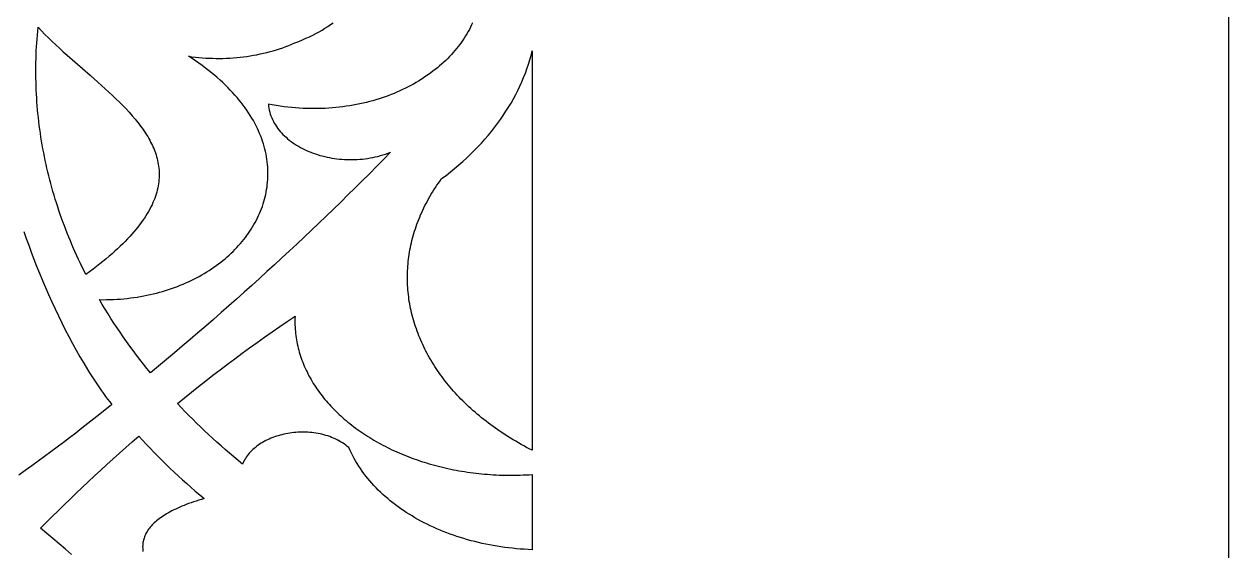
# Model space of a CAD drawing. Extents: x -4950 to -2150, y -1354 to 1346.
# Drawn here: x -2495.7 to -2149.8, y 650.6 to 801.8 of the extents above; entities that cross this region are included whole.
import ezdxf

# ---------------------------------------------------------------- set-up
doc = ezdxf.new("R2010")
doc.units = 0
doc.layers.add('LAYER_1', color=18, linetype='CONTINUOUS')

msp = doc.modelspace()

# ---------------------------------------------------------------- linework, layer by layer
at = {"layer": 'LAYER_1'}
for points in [[(-4949.84, -1354.38), (-2149.84, -1354.38), (-2149.84, 1345.62), (-4949.84, 1345.62)], [(-2491.65, 800.94), (-2490.67, 799.92), (-2489.68, 798.9), (-2488.66, 797.89), (-2487.62, 796.89), (-2486.56, 795.89), (-2485.49, 794.9), (-2484.41, 793.92), (-2483.32, 792.94), (-2481.12, 790.99), (-2478.9, 789.06), (-2476.7, 787.13), (-2474.51, 785.21), (-2473.44, 784.25), (-2472.37, 783.29), (-2471.33, 782.33), (-2470.3, 781.36), (-2469.29, 780.4), (-2468.3, 779.43), (-2467.34, 778.46), (-2466.41, 777.49), (-2465.5, 776.51), (-2464.63, 775.53), (-2463.79, 774.55), (-2462.99, 773.56), (-2462.6, 773.06), (-2462.23, 772.56), (-2461.86, 772.06), (-2461.51, 771.55), (-2461.16, 771.05), (-2460.83, 770.54), (-2460.5, 770.04), (-2460.19, 769.53), (-2459.9, 769.01), (-2459.61, 768.5), (-2459.34, 767.98), (-2459.07, 767.46), (-2458.83, 766.94), (-2458.59, 766.42), (-2458.37, 765.89), (-2458.17, 765.37), (-2457.97, 764.84), (-2457.8, 764.3), (-2457.63, 763.77), (-2457.49, 763.23), (-2457.35, 762.69), (-2457.24, 762.14), (-2457.14, 761.6), (-2457.05, 761.05), (-2456.99, 760.49), (-2456.94, 759.94), (-2456.9, 759.38), (-2456.89, 758.82), (-2456.89, 758.25), (-2456.91, 757.68), (-2456.95, 757.11), (-2457.01, 756.54), (-2457.08, 755.96), (-2457.18, 755.37), (-2457.29, 754.79), (-2457.43, 754.2), (-2457.58, 753.6), (-2457.76, 753), (-2457.96, 752.4), (-2458.17, 751.8), (-2458.41, 751.19), (-2458.67, 750.57), (-2458.95, 749.95), (-2459.26, 749.33), (-2459.58, 748.7), (-2459.93, 748.07), (-2460.3, 747.44), (-2460.7, 746.8), (-2461.12, 746.15), (-2461.56, 745.5), (-2462.03, 744.85), (-2462.52, 744.19), (-2463.04, 743.53), (-2463.58, 742.86), (-2464.14, 742.19), (-2464.74, 741.51), (-2465.35, 740.83), (-2466, 740.14), (-2466.67, 739.44), (-2467.37, 738.74), (-2468.09, 738.04), (-2468.84, 737.33), (-2469.62, 736.61), (-2470.43, 735.89), (-2471.27, 735.17), (-2472.13, 734.44), (-2473.02, 733.7), (-2473.94, 732.96), (-2474.9, 732.21), (-2475.88, 731.45), (-2476.89, 730.69), (-2477.93, 729.92), (-2478.46, 730.99), (-2478.99, 732.06), (-2479.5, 733.13), (-2480.01, 734.2), (-2480.51, 735.27), (-2480.99, 736.35), (-2481.47, 737.43), (-2481.93, 738.51), (-2482.38, 739.59), (-2482.83, 740.67), (-2483.26, 741.76), (-2483.69, 742.85), (-2484.1, 743.94), (-2484.51, 745.03), (-2484.9, 746.12), (-2485.29, 747.21), (-2485.66, 748.31), (-2486.02, 749.41), (-2486.38, 750.51), (-2486.72, 751.61), (-2487.05, 752.71), (-2487.38, 753.81), (-2487.69, 754.92), (-2487.99, 756.02), (-2488.28, 757.13), (-2488.57, 758.24), (-2488.84, 759.35), (-2489.1, 760.46), (-2489.35, 761.57), (-2489.59, 762.68), (-2489.82, 763.8), (-2490.04, 764.91), (-2490.25, 766.03), (-2490.45, 767.15), (-2490.64, 768.27), (-2490.82, 769.39), (-2490.99, 770.51), (-2491.15, 771.63), (-2491.3, 772.75), (-2491.44, 773.87), (-2491.57, 774.99), (-2491.69, 776.12), (-2491.79, 777.24), (-2491.89, 778.37), (-2491.98, 779.49), (-2492.05, 780.62), (-2492.12, 781.75), (-2492.17, 782.87), (-2492.22, 784), (-2492.25, 785.13), (-2492.28, 786.26), (-2492.29, 787.39), (-2492.3, 788.52), (-2492.29, 789.65), (-2492.27, 790.77), (-2492.25, 791.9), (-2492.21, 793.03), (-2492.16, 794.16), (-2492.1, 795.29), (-2492.03, 796.42), (-2491.95, 797.55), (-2491.86, 798.68), (-2491.76, 799.81)], [(-2375.82, 757.46), (-2374.55, 758.41), (-2373.31, 759.39), (-2372.09, 760.38), (-2370.91, 761.38), (-2369.75, 762.4), (-2368.62, 763.43), (-2367.52, 764.47), (-2366.45, 765.53), (-2365.4, 766.6), (-2364.39, 767.69), (-2363.41, 768.79), (-2362.45, 769.89), (-2361.52, 771.02), (-2360.63, 772.15), (-2359.76, 773.29), (-2358.93, 774.45), (-2358.12, 775.61), (-2357.35, 776.79), (-2356.61, 777.97), (-2355.89, 779.17), (-2355.21, 780.37), (-2354.56, 781.58), (-2353.95, 782.81), (-2353.36, 784.04), (-2352.81, 785.28), (-2352.28, 786.52), (-2351.79, 787.78), (-2351.34, 789.04), (-2350.91, 790.3), (-2350.52, 791.58), (-2350.16, 792.86), (-2349.84, 794.14), (-2349.84, 679.45), (-2350.65, 679.87), (-2351.45, 680.29), (-2352.24, 680.72), (-2353.02, 681.16), (-2353.8, 681.6), (-2354.56, 682.04), (-2355.32, 682.49), (-2356.07, 682.95), (-2356.81, 683.41), (-2357.54, 683.87), (-2358.26, 684.35), (-2358.97, 684.82), (-2359.68, 685.3), (-2360.37, 685.79), (-2361.06, 686.28), (-2361.74, 686.78), (-2362.4, 687.28), (-2363.06, 687.78), (-2363.71, 688.29), (-2364.35, 688.81), (-2364.99, 689.32), (-2365.61, 689.85), (-2366.22, 690.37), (-2366.83, 690.91), (-2367.42, 691.44), (-2368.01, 691.98), (-2368.59, 692.53), (-2369.16, 693.07), (-2369.72, 693.63), (-2370.27, 694.18), (-2370.81, 694.74), (-2371.34, 695.31), (-2371.86, 695.87), (-2372.37, 696.44), (-2372.87, 697.02), (-2373.37, 697.6), (-2373.85, 698.18), (-2374.33, 698.76), (-2374.79, 699.35), (-2375.25, 699.94), (-2375.7, 700.54), (-2376.13, 701.14), (-2376.56, 701.74), (-2376.98, 702.34), (-2377.39, 702.95), (-2377.79, 703.56), (-2378.17, 704.17), (-2378.55, 704.79), (-2378.92, 705.4), (-2379.28, 706.02), (-2379.64, 706.65), (-2379.98, 707.27), (-2380.31, 707.9), (-2380.63, 708.53), (-2380.94, 709.17), (-2381.24, 709.8), (-2381.53, 710.44), (-2381.82, 711.08), (-2382.09, 711.72), (-2382.35, 712.36), (-2382.6, 713.01), (-2382.85, 713.66), (-2383.08, 714.31), (-2383.3, 714.96), (-2383.51, 715.61), (-2383.72, 716.27), (-2383.91, 716.92), (-2384.09, 717.58), (-2384.26, 718.24), (-2384.43, 718.9), (-2384.58, 719.56), (-2384.72, 720.22), (-2384.85, 720.89), (-2384.97, 721.55), (-2385.09, 722.22), (-2385.19, 722.89), (-2385.28, 723.56), (-2385.36, 724.23), (-2385.43, 724.9), (-2385.49, 725.57), (-2385.54, 726.24), (-2385.58, 726.91), (-2385.61, 727.59), (-2385.63, 728.26), (-2385.63, 728.93), (-2385.63, 729.61), (-2385.62, 730.28), (-2385.6, 730.96), (-2385.56, 731.63), (-2385.52, 732.31), (-2385.46, 732.98), (-2385.4, 733.66), (-2385.32, 734.33), (-2385.24, 735.01), (-2385.14, 735.68), (-2385.03, 736.36), (-2384.91, 737.03), (-2384.78, 737.71), (-2384.64, 738.38), (-2384.49, 739.05), (-2384.33, 739.73), (-2384.16, 740.4), (-2383.97, 741.07), (-2383.78, 741.74), (-2383.58, 742.41), (-2383.36, 743.08), (-2383.13, 743.75), (-2382.9, 744.42), (-2382.65, 745.08), (-2382.39, 745.75), (-2382.12, 746.41), (-2381.84, 747.07), (-2381.54, 747.73), (-2381.24, 748.39), (-2380.93, 749.05), (-2380.6, 749.71), (-2380.26, 750.37), (-2379.92, 751.02), (-2379.56, 751.67), (-2379.19, 752.32), (-2378.81, 752.97), (-2378.41, 753.62), (-2378.01, 754.26), (-2377.59, 754.91), (-2377.17, 755.55), (-2376.73, 756.18), (-2376.28, 756.82)], [(-2417.9, 717.94), (-2417.92, 717.32), (-2417.93, 716.69), (-2417.93, 716.07), (-2417.91, 715.45), (-2417.88, 714.84), (-2417.85, 714.22), (-2417.8, 713.61), (-2417.73, 713), (-2417.66, 712.4), (-2417.57, 711.79), (-2417.48, 711.19), (-2417.37, 710.59), (-2417.25, 709.99), (-2417.12, 709.4), (-2416.98, 708.81), (-2416.83, 708.22), (-2416.67, 707.63), (-2416.49, 707.05), (-2416.31, 706.47), (-2416.11, 705.89), (-2415.91, 705.32), (-2415.69, 704.75), (-2415.47, 704.18), (-2415.23, 703.61), (-2414.98, 703.05), (-2414.73, 702.49), (-2414.46, 701.94), (-2414.18, 701.39), (-2413.9, 700.84), (-2413.6, 700.3), (-2413.3, 699.75), (-2412.98, 699.22), (-2412.65, 698.68), (-2412.32, 698.15), (-2411.97, 697.63), (-2411.62, 697.11), (-2411.26, 696.59), (-2410.89, 696.07), (-2410.5, 695.56), (-2410.11, 695.06), (-2409.72, 694.55), (-2409.31, 694.05), (-2408.89, 693.56), (-2408.47, 693.07), (-2408.03, 692.58), (-2407.59, 692.1), (-2407.14, 691.63), (-2406.68, 691.15), (-2406.21, 690.69), (-2405.73, 690.22), (-2405.25, 689.76), (-2404.76, 689.31), (-2404.26, 688.86), (-2403.75, 688.42), (-2403.23, 687.98), (-2402.71, 687.54), (-2402.18, 687.11), (-2401.64, 686.69), (-2401.09, 686.27), (-2400.54, 685.85), (-2399.98, 685.44), (-2399.41, 685.04), (-2398.84, 684.64), (-2398.25, 684.25), (-2397.66, 683.86), (-2397.07, 683.47), (-2396.46, 683.1), (-2395.85, 682.73), (-2395.24, 682.36), (-2394.61, 682), (-2393.98, 681.64), (-2393.35, 681.29), (-2392.7, 680.95), (-2392.05, 680.61), (-2391.4, 680.28), (-2390.74, 679.95), (-2390.07, 679.63), (-2389.39, 679.32), (-2388.72, 679.01), (-2388.03, 678.71), (-2387.34, 678.42), (-2386.64, 678.13), (-2385.94, 677.84), (-2385.23, 677.57), (-2384.52, 677.3), (-2383.8, 677.03), (-2383.08, 676.78), (-2382.35, 676.53), (-2381.61, 676.28), (-2380.87, 676.04), (-2380.13, 675.81), (-2379.38, 675.59), (-2378.62, 675.37), (-2377.87, 675.16), (-2377.1, 674.96), (-2376.34, 674.76), (-2375.56, 674.58), (-2374.79, 674.39), (-2374.01, 674.22), (-2373.22, 674.05), (-2372.43, 673.89), (-2371.64, 673.74), (-2370.84, 673.59), (-2370.04, 673.45), (-2369.23, 673.32), (-2368.42, 673.2), (-2367.61, 673.09), (-2366.8, 672.98), (-2365.98, 672.88), (-2365.15, 672.79), (-2364.33, 672.7), (-2363.5, 672.62), (-2362.66, 672.56), (-2361.83, 672.49), (-2360.99, 672.44), (-2360.15, 672.4), (-2359.3, 672.36), (-2358.45, 672.33), (-2357.6, 672.31), (-2356.75, 672.3), (-2355.89, 672.3), (-2355.04, 672.3), (-2354.18, 672.31), (-2353.31, 672.33), (-2352.45, 672.37), (-2351.58, 672.4), (-2350.71, 672.45), (-2349.84, 672.51), (-2349.84, 650.91), (-2350.98, 650.96), (-2352.12, 651.03), (-2353.25, 651.1), (-2354.37, 651.2), (-2355.49, 651.31), (-2356.6, 651.43), (-2357.71, 651.58), (-2358.81, 651.73), (-2359.9, 651.9), (-2360.99, 652.09), (-2362.07, 652.29), (-2363.14, 652.5), (-2364.21, 652.73), (-2365.26, 652.97), (-2366.31, 653.23), (-2367.35, 653.5), (-2368.38, 653.78), (-2369.4, 654.08), (-2370.41, 654.39), (-2371.42, 654.71), (-2372.41, 655.05), (-2373.39, 655.4), (-2374.36, 655.77), (-2375.33, 656.14), (-2376.28, 656.53), (-2377.22, 656.94), (-2378.15, 657.35), (-2379.07, 657.78), (-2379.97, 658.22), (-2380.87, 658.67), (-2381.75, 659.13), (-2382.62, 659.6), (-2383.48, 660.09), (-2384.32, 660.59), (-2385.15, 661.1), (-2385.97, 661.62), (-2386.77, 662.15), (-2387.57, 662.69), (-2388.34, 663.25), (-2389.1, 663.81), (-2389.85, 664.39), (-2390.58, 664.97), (-2391.3, 665.57), (-2392, 666.17), (-2392.69, 666.79), (-2393.36, 667.41), (-2394.01, 668.05), (-2394.65, 668.69), (-2395.27, 669.35), (-2395.88, 670.01), (-2396.46, 670.69), (-2397.03, 671.37), (-2397.59, 672.06), (-2398.12, 672.76), (-2398.64, 673.47), (-2399.14, 674.19), (-2399.62, 674.91), (-2400.08, 675.65), (-2400.52, 676.39), (-2400.94, 677.14), (-2401.35, 677.9), (-2401.73, 678.67), (-2402.09, 679.44), (-2402.44, 680.22), (-2402.89, 680.59), (-2403.35, 680.95), (-2403.82, 681.28), (-2404.31, 681.6), (-2404.8, 681.9), (-2405.3, 682.19), (-2405.82, 682.46), (-2406.34, 682.71), (-2406.86, 682.95), (-2407.4, 683.17), (-2407.94, 683.37), (-2408.49, 683.56), (-2409.04, 683.74), (-2409.6, 683.9), (-2410.16, 684.04), (-2410.73, 684.17), (-2411.3, 684.28), (-2411.88, 684.38), (-2412.46, 684.46), (-2413.03, 684.53), (-2413.62, 684.59), (-2414.2, 684.63), (-2414.78, 684.66), (-2415.36, 684.67), (-2415.95, 684.67), (-2416.53, 684.65), (-2417.11, 684.63), (-2417.69, 684.59), (-2418.26, 684.53), (-2418.83, 684.46), (-2419.4, 684.38), (-2419.97, 684.29), (-2420.53, 684.18), (-2421.09, 684.07), (-2421.64, 683.94), (-2422.18, 683.79), (-2422.72, 683.64), (-2423.25, 683.47), (-2423.77, 683.29), (-2424.29, 683.1), (-2424.8, 682.9), (-2425.29, 682.69), (-2425.78, 682.47), (-2426.26, 682.23), (-2426.73, 681.99), (-2427.19, 681.73), (-2427.63, 681.46), (-2428.07, 681.19), (-2428.49, 680.9), (-2428.89, 680.6), (-2429.29, 680.29), (-2429.67, 679.98), (-2430.03, 679.65), (-2430.38, 679.31), (-2430.72, 678.97), (-2431.04, 678.61), (-2431.34, 678.25), (-2431.62, 677.87), (-2431.89, 677.49), (-2432.14, 677.1), (-2432.37, 676.7), (-2432.58, 676.29), (-2432.77, 675.88), (-2432.94, 675.45), (-2434.2, 676.49), (-2435.45, 677.54), (-2436.69, 678.59), (-2437.92, 679.66), (-2439.13, 680.72), (-2440.33, 681.8), (-2441.52, 682.88), (-2442.7, 683.96), (-2443.86, 685.06), (-2445.02, 686.16), (-2446.16, 687.26), (-2447.28, 688.38), (-2448.4, 689.49), (-2449.5, 690.62), (-2450.59, 691.75), (-2451.66, 692.89), (-2449.65, 694.53), (-2447.62, 696.16), (-2445.58, 697.78), (-2443.53, 699.39), (-2441.46, 700.99), (-2439.39, 702.58), (-2437.3, 704.17), (-2435.19, 705.74), (-2433.08, 707.3), (-2430.95, 708.86), (-2428.81, 710.4), (-2426.65, 711.93), (-2424.48, 713.45), (-2422.3, 714.96), (-2420.11, 716.46)]]:
    msp.add_lwpolyline(points, close=True, dxfattribs=at)
for points in [[(-2366.92, 802.25), (-2367.21, 801.6), (-2367.52, 800.96), (-2367.85, 800.33), (-2368.19, 799.7), (-2368.55, 799.07), (-2368.92, 798.45), (-2369.31, 797.83), (-2369.72, 797.22), (-2370.14, 796.61), (-2370.58, 796.01), (-2371.04, 795.41), (-2371.51, 794.82), (-2371.99, 794.24), (-2372.49, 793.66), (-2373.01, 793.09), (-2373.54, 792.53), (-2374.08, 791.97), (-2374.64, 791.43), (-2375.22, 790.88), (-2375.81, 790.35), (-2376.41, 789.82), (-2377.02, 789.31), (-2377.65, 788.8), (-2378.3, 788.3), (-2378.95, 787.8), (-2379.63, 787.32), (-2380.31, 786.85), (-2381.01, 786.38), (-2381.72, 785.93), (-2382.44, 785.48), (-2383.17, 785.04), (-2383.92, 784.62), (-2384.68, 784.2), (-2385.45, 783.8), (-2386.23, 783.41), (-2387.03, 783.02), (-2387.84, 782.65), (-2388.65, 782.29), (-2389.48, 781.94), (-2390.32, 781.6), (-2391.18, 781.28), (-2392.04, 780.97), (-2392.91, 780.66), (-2393.79, 780.38), (-2394.69, 780.1), (-2395.59, 779.84), (-2396.51, 779.59), (-2397.43, 779.35), (-2398.37, 779.13), (-2399.31, 778.92), (-2400.26, 778.73), (-2401.22, 778.55), (-2402.2, 778.38), (-2403.18, 778.23), (-2404.16, 778.1), (-2405.16, 777.98), (-2406.17, 777.87), (-2407.18, 777.78), (-2408.21, 777.71), (-2409.24, 777.65), (-2410.28, 777.61), (-2411.32, 777.58), (-2412.38, 777.57), (-2413.44, 777.58), (-2414.51, 777.6), (-2415.58, 777.64), (-2416.67, 777.7), (-2417.75, 777.78), (-2418.85, 777.87), (-2419.95, 777.98), (-2421.06, 778.11), (-2422.18, 778.26), (-2423.3, 778.42), (-2424.43, 778.61), (-2425.56, 778.81), (-2425.5, 778.24), (-2425.41, 777.67), (-2425.3, 777.11), (-2425.16, 776.55), (-2425, 776.01), (-2424.81, 775.47), (-2424.6, 774.94), (-2424.37, 774.42), (-2424.12, 773.91), (-2423.85, 773.41), (-2423.55, 772.91), (-2423.24, 772.43), (-2422.9, 771.96), (-2422.55, 771.49), (-2422.17, 771.04), (-2421.78, 770.59), (-2421.37, 770.16), (-2420.94, 769.74), (-2420.49, 769.33), (-2420.03, 768.92), (-2419.55, 768.53), (-2419.05, 768.16), (-2418.54, 767.79), (-2418.02, 767.43), (-2417.48, 767.09), (-2416.93, 766.76), (-2416.36, 766.44), (-2415.78, 766.13), (-2415.19, 765.84), (-2414.59, 765.56), (-2413.97, 765.29), (-2413.35, 765.03), (-2412.71, 764.79), (-2412.06, 764.56), (-2411.41, 764.35), (-2410.74, 764.15), (-2410.07, 763.97), (-2409.39, 763.79), (-2408.7, 763.64), (-2408.01, 763.5), (-2407.31, 763.37), (-2406.6, 763.26), (-2405.88, 763.16), (-2405.17, 763.08), (-2404.44, 763.01), (-2403.72, 762.97), (-2402.99, 762.93), (-2402.25, 762.92), (-2401.52, 762.92), (-2400.78, 762.93), (-2400.04, 762.97), (-2399.3, 763.02), (-2398.56, 763.08), (-2397.81, 763.17), (-2397.07, 763.27), (-2396.33, 763.39), (-2395.59, 763.53), (-2394.85, 763.69), (-2394.12, 763.86), (-2393.39, 764.06), (-2392.66, 764.27), (-2391.93, 764.5), (-2391.21, 764.75), (-2390.49, 765.02), (-2392.51, 762.97), (-2394.53, 760.92), (-2396.56, 758.87), (-2398.61, 756.83), (-2400.66, 754.8), (-2402.72, 752.77), (-2404.79, 750.74), (-2406.86, 748.72), (-2408.95, 746.71), (-2411.05, 744.69), (-2413.15, 742.69), (-2415.26, 740.69), (-2417.39, 738.69), (-2419.52, 736.7), (-2421.66, 734.71), (-2423.81, 732.73), (-2425.96, 730.75), (-2428.13, 728.78), (-2430.31, 726.81), (-2432.49, 724.84), (-2434.68, 722.89), (-2436.88, 720.93), (-2439.09, 718.98), (-2441.31, 717.04), (-2443.54, 715.1), (-2445.78, 713.17), (-2448.02, 711.24), (-2450.27, 709.32), (-2452.54, 707.4), (-2454.81, 705.49), (-2457.09, 703.58), (-2459.37, 701.68), (-2460.4, 702.95), (-2461.42, 704.22), (-2462.42, 705.51), (-2463.41, 706.79), (-2464.38, 708.09), (-2465.33, 709.39), (-2466.27, 710.7), (-2467.19, 712.01), (-2468.1, 713.33), (-2468.99, 714.65), (-2469.87, 715.98), (-2470.73, 717.32), (-2471.57, 718.66), (-2472.4, 720), (-2473.22, 721.35), (-2474.01, 722.71), (-2472.99, 722.7), (-2471.98, 722.71), (-2470.97, 722.74), (-2469.97, 722.78), (-2468.98, 722.83), (-2468, 722.9), (-2467.02, 722.99), (-2466.05, 723.09), (-2465.09, 723.2), (-2464.13, 723.33), (-2463.19, 723.47), (-2462.25, 723.62), (-2461.32, 723.79), (-2460.4, 723.98), (-2459.48, 724.17), (-2458.58, 724.38), (-2457.68, 724.6), (-2456.8, 724.84), (-2455.92, 725.09), (-2455.05, 725.35), (-2454.19, 725.62), (-2453.34, 725.91), (-2452.5, 726.2), (-2451.67, 726.51), (-2450.86, 726.84), (-2450.05, 727.17), (-2449.25, 727.51), (-2448.46, 727.87), (-2447.68, 728.24), (-2446.92, 728.61), (-2446.16, 729), (-2445.42, 729.4), (-2444.68, 729.81), (-2443.96, 730.23), (-2443.25, 730.66), (-2442.55, 731.1), (-2441.87, 731.55), (-2441.19, 732.01), (-2440.53, 732.48), (-2439.88, 732.96), (-2439.24, 733.45), (-2438.62, 733.95), (-2438, 734.45), (-2437.4, 734.97), (-2436.82, 735.49), (-2436.24, 736.02), (-2435.68, 736.56), (-2435.14, 737.11), (-2434.61, 737.66), (-2434.09, 738.23), (-2433.58, 738.8), (-2433.09, 739.38), (-2432.61, 739.96), (-2432.15, 740.55), (-2431.71, 741.15), (-2431.27, 741.76), (-2430.85, 742.37), (-2430.45, 742.99), (-2430.06, 743.62), (-2429.69, 744.25), (-2429.33, 744.89), (-2428.99, 745.53), (-2428.67, 746.18), (-2428.36, 746.83), (-2428.06, 747.49), (-2427.79, 748.16), (-2427.53, 748.83), (-2427.28, 749.5), (-2427.05, 750.18), (-2426.84, 750.86), (-2426.65, 751.55), (-2426.47, 752.24), (-2426.31, 752.94), (-2426.17, 753.64), (-2426.05, 754.34), (-2425.94, 755.05), (-2425.85, 755.76), (-2425.78, 756.47), (-2425.72, 757.19), (-2425.69, 757.91), (-2425.67, 758.63), (-2425.68, 759.36), (-2425.7, 760.08), (-2425.74, 760.81), (-2425.8, 761.54), (-2425.87, 762.28), (-2425.97, 763.01), (-2426.09, 763.75), (-2426.23, 764.49), (-2426.38, 765.23), (-2426.56, 765.97), (-2426.76, 766.71), (-2426.97, 767.45), (-2427.21, 768.19), (-2427.47, 768.93), (-2427.75, 769.68), (-2428.05, 770.42), (-2428.37, 771.16), (-2428.71, 771.9), (-2429.07, 772.65), (-2429.46, 773.39), (-2429.86, 774.13), (-2430.29, 774.87), (-2430.74, 775.61), (-2431.21, 776.35), (-2431.7, 777.08), (-2432.22, 777.82), (-2432.76, 778.55), (-2433.32, 779.28), (-2433.9, 780.01), (-2434.51, 780.74), (-2435.14, 781.46), (-2435.8, 782.18), (-2436.47, 782.9), (-2437.17, 783.62), (-2437.9, 784.33), (-2438.64, 785.05), (-2439.42, 785.75), (-2440.21, 786.46), (-2441.03, 787.16), (-2441.88, 787.85), (-2442.75, 788.54), (-2443.64, 789.23), (-2444.56, 789.92), (-2445.5, 790.6), (-2446.47, 791.27), (-2447.47, 791.94), (-2448.49, 792.61), (-2447.5, 792.47), (-2446.51, 792.35), (-2445.52, 792.25), (-2444.53, 792.16), (-2443.54, 792.09), (-2442.55, 792.04), (-2441.56, 792.01), (-2440.56, 791.99), (-2439.57, 791.99), (-2438.58, 792), (-2437.59, 792.04), (-2436.61, 792.09), (-2435.62, 792.15), (-2434.64, 792.23), (-2433.66, 792.33), (-2432.69, 792.44), (-2431.72, 792.57), (-2430.75, 792.72), (-2429.79, 792.88), (-2428.83, 793.06), (-2427.88, 793.26), (-2426.94, 793.47), (-2426, 793.7), (-2425.07, 793.94), (-2424.14, 794.2), (-2423.23, 794.48), (-2422.32, 794.77), (-2421.42, 795.07), (-2420.53, 795.39), (-2419.65, 795.73), (-2418.78, 796.09), (-2417.92, 796.45), (-2416.84, 796.88), (-2415.79, 797.31), (-2414.78, 797.76), (-2413.79, 798.21), (-2412.83, 798.68), (-2411.91, 799.16), (-2411.01, 799.64), (-2410.14, 800.14), (-2409.3, 800.65), (-2408.49, 801.16), (-2407.71, 801.69), (-2406.96, 802.22)], [(-2495.73, 742.24), (-2495.06, 740.3), (-2494.35, 738.33), (-2493.61, 736.34), (-2492.85, 734.34), (-2492.06, 732.32), (-2491.24, 730.29), (-2490.4, 728.25), (-2489.53, 726.21), (-2488.64, 724.17), (-2487.73, 722.13), (-2486.79, 720.09), (-2485.83, 718.07), (-2484.85, 716.06), (-2483.84, 714.07), (-2482.82, 712.09), (-2481.78, 710.14), (-2480.72, 708.21), (-2479.65, 706.32), (-2478.55, 704.45), (-2477.44, 702.63), (-2476.88, 701.73), (-2476.32, 700.84), (-2475.75, 699.96), (-2475.18, 699.09), (-2474.6, 698.24), (-2474.03, 697.39), (-2473.44, 696.56), (-2472.86, 695.74), (-2472.27, 694.94), (-2471.68, 694.15), (-2471.09, 693.37), (-2470.49, 692.6), (-2473.91, 689.86), (-2477.36, 687.14), (-2479.1, 685.78), (-2480.85, 684.42), (-2482.61, 683.07), (-2484.38, 681.72), (-2486.16, 680.37), (-2487.96, 679.02), (-2489.78, 677.68), (-2491.61, 676.34), (-2493.46, 675.01), (-2495.33, 673.68), (-2497.22, 672.34)], [(-2482.07, 649.49), (-2483.83, 651.04), (-2485.6, 652.57), (-2487.39, 654.08), (-2489.18, 655.58), (-2490.98, 657.06), (-2489.3, 658.74), (-2487.61, 660.43), (-2485.91, 662.11), (-2484.19, 663.78), (-2482.47, 665.46), (-2480.73, 667.12), (-2478.99, 668.79), (-2477.23, 670.44), (-2475.46, 672.1), (-2473.68, 673.75), (-2471.89, 675.39), (-2470.09, 677.03), (-2468.28, 678.66), (-2466.46, 680.28), (-2464.62, 681.9), (-2462.78, 683.52), (-2461.7, 682.35), (-2460.61, 681.18), (-2459.51, 680.02), (-2458.39, 678.87), (-2457.26, 677.73), (-2456.12, 676.59), (-2454.97, 675.46), (-2453.8, 674.34), (-2452.62, 673.22), (-2451.42, 672.11), (-2450.22, 671), (-2449, 669.91), (-2447.76, 668.82), (-2446.52, 667.74), (-2445.26, 666.66), (-2443.99, 665.59), (-2444.78, 665.36), (-2445.55, 665.12), (-2446.3, 664.88), (-2447.03, 664.64), (-2447.74, 664.39), (-2448.43, 664.14), (-2449.1, 663.89), (-2449.75, 663.63), (-2450.38, 663.38), (-2450.99, 663.11), (-2451.58, 662.85), (-2452.16, 662.58), (-2452.71, 662.32), (-2453.25, 662.04), (-2453.77, 661.77), (-2454.26, 661.49), (-2454.75, 661.22), (-2455.21, 660.94), (-2455.66, 660.65), (-2456.08, 660.37), (-2456.5, 660.08), (-2456.89, 659.79), (-2457.27, 659.5), (-2457.63, 659.2), (-2457.97, 658.91), (-2458.3, 658.61), (-2458.61, 658.31), (-2458.9, 658.01), (-2459.18, 657.71), (-2459.44, 657.4), (-2459.69, 657.1), (-2459.92, 656.79), (-2460.13, 656.48), (-2460.33, 656.17), (-2460.52, 655.86), (-2460.69, 655.54), (-2460.85, 655.23), (-2460.99, 654.91), (-2461.11, 654.59), (-2461.23, 654.27), (-2461.33, 653.95), (-2461.41, 653.63), (-2461.48, 653.31), (-2461.54, 652.99), (-2461.58, 652.66), (-2461.62, 652.34), (-2461.63, 652.01), (-2461.64, 651.69), (-2461.63, 651.36), (-2461.61, 651.03), (-2461.58, 650.7), (-2461.54, 650.37)]]:
    msp.add_lwpolyline(points, dxfattribs=at)

doc.saveas('drawing.dxf')
